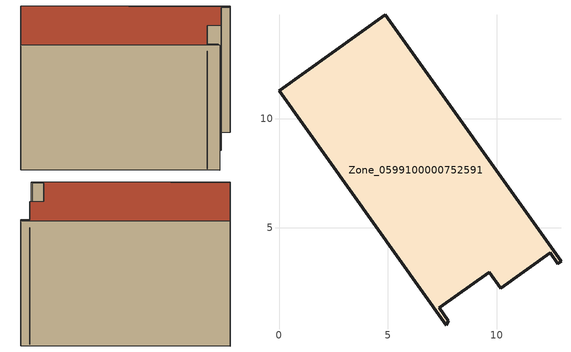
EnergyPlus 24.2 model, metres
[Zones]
Zone_0599100000752591
 floor ground (C_G): 0,11.29 4.88,14.78 12.94,3.48 12.79,3.37 12.44,3.86 10.18,2.25 9.65,2.98 7.35,1.34 7.77,0.75 7.68,0.54 z0
 wall outside (C_F): 4.88,14.78 0,11.29 7.68,0.54 7.77,0.75 7.35,1.34 9.65,2.98 10.18,2.25 12.44,3.86 12.79,3.37 12.94,3.48 4.88,14.78 z0:9.17
 roof outside (C_R): 7.68,0.54 7.77,0.75 7.35,1.34 9.65,2.98 10.18,2.25 12.44,3.86 12.79,3.37 12.94,3.48 4.88,14.78 0,11.29 z9.17
[BUILDING]
Pand.0599100000752591: North Axis=0; Terrain=City; Loads Convergence Tolerance Value=0.04; Temperature Convergence Tolerance Value=0.4; Solar Distribution=FullExterior; Maximum Number of Warmup Days=25; Minimum Number of Warmup Days=1
[Site:Location]
Rotterdam.The.Hague.AP_ZH_NLD Design_Conditions: Latitude=51.96; Longitude=4.45; Time Zone=1; Elevation=-4.5
[SITE:GROUNDTEMPERATURE:BUILDINGSURFACE]
18, 18, 18, 18, 18, 18, 18, 18, 18, 18, 18, 18
[MATERIAL] Thermal Absorptance=0.9; Solar Absorptance=0.7; Visible Absorptance=0.7
Name | Roughness | Thickness | Conductivity | Density | Specific Heat
G.TI.2006-2014 | MediumSmooth | 0.15 | 0.06 | 540 | 1210
F.TI.2006-2014 | Rough | 0.3 | 0.12 | 1920 | 840
R.TI.2006-2014 | MediumRough | 0.2 | 0.08 | 1500 | 1000
[CONSTRUCTION]
C_G: G.TI.2006-2014
C_F: F.TI.2006-2014
C_R: R.TI.2006-2014
[ZONE]
Zone_0599100000752591: Type=1; Multiplier=1; Ceiling Height=Autocalculate; Volume=Autocalculate; Floor Area=autocalculate; Part of Total Floor Area=Yes
[ZONEINFILTRATION:DESIGNFLOWRATE]
Infil_Zone_0599100000752591: Zone or ZoneList or Space or SpaceList=Zone_0599100000752591; Schedule=AlwaysOn; Design Flow Rate Calculation Method=Flow/Area; Flow Rate per Floor Area=0.0015; Constant Term Coefficient=1; Temperature Term Coefficient=0; Velocity Term Coefficient=0; Velocity Squared Term Coefficient=0
[HVACTEMPLATE:ZONE:IDEALLOADSAIRSYSTEM]
Zone_0599100000752591: Maximum Heating Supply Air Temperature=50; Minimum Cooling Supply Air Temperature=13; Maximum Heating Supply Air Humidity Ratio=0.0156; Minimum Cooling Supply Air Humidity Ratio=0.0077; Heating Limit=NoLimit; Cooling Limit=NoLimit; Dehumidification Control Type=ConstantSensibleHeatRatio; Cooling Sensible Heat Ratio=0.7; Dehumidification Setpoint=60; Humidification Control Type=None; Humidification Setpoint=30; Outdoor Air Method=None; Outdoor Air Flow Rate per Person=0.00944; Outdoor Air Flow Rate per Zone Floor Area=0; Outdoor Air Flow Rate per Zone=0; Demand Controlled Ventilation Type=None; Outdoor Air Economizer Type=NoEconomizer; Heat Recovery Type=None; Sensible Heat Recovery Effectiveness=0.7; Latent Heat Recovery Effectiveness=0.65
[ZONECONTROL:THERMOSTAT]
ThermostatControl_Zone_0599100000752591: Zone or ZoneList=Zone_0599100000752591; Control Type Schedule=DualSetpointControlType; Control 1=Thermostat_Zone_0599100000752591; Temperature Difference Between Cutout And Setpoint=0
[THERMOSTATSETPOINT:DUALSETPOINT]
Thermostat_Zone_0599100000752591: Heating Setpoint Temperature Schedule=HeatingSetpoint_Zone_0599100000752591; Cooling Setpoint Temperature Schedule=CoolingSetpoint_Zone_0599100000752591
[SCHEDULE:COMPACT]
HeatingSetpoint_Zone_0599100000752591: Through: 12/31, For: AllDays, Until: 24:00, 21
CoolingSetpoint_Zone_0599100000752591: Through: 12/31, For: AllDays, Until: 24:00, 24
DualSetpointControlType: Through: 12/31, For: AllDays, Until: 24:00, 4
AlwaysOn: Through: 12/31, For: AllDays, Until: 24:00, 1
